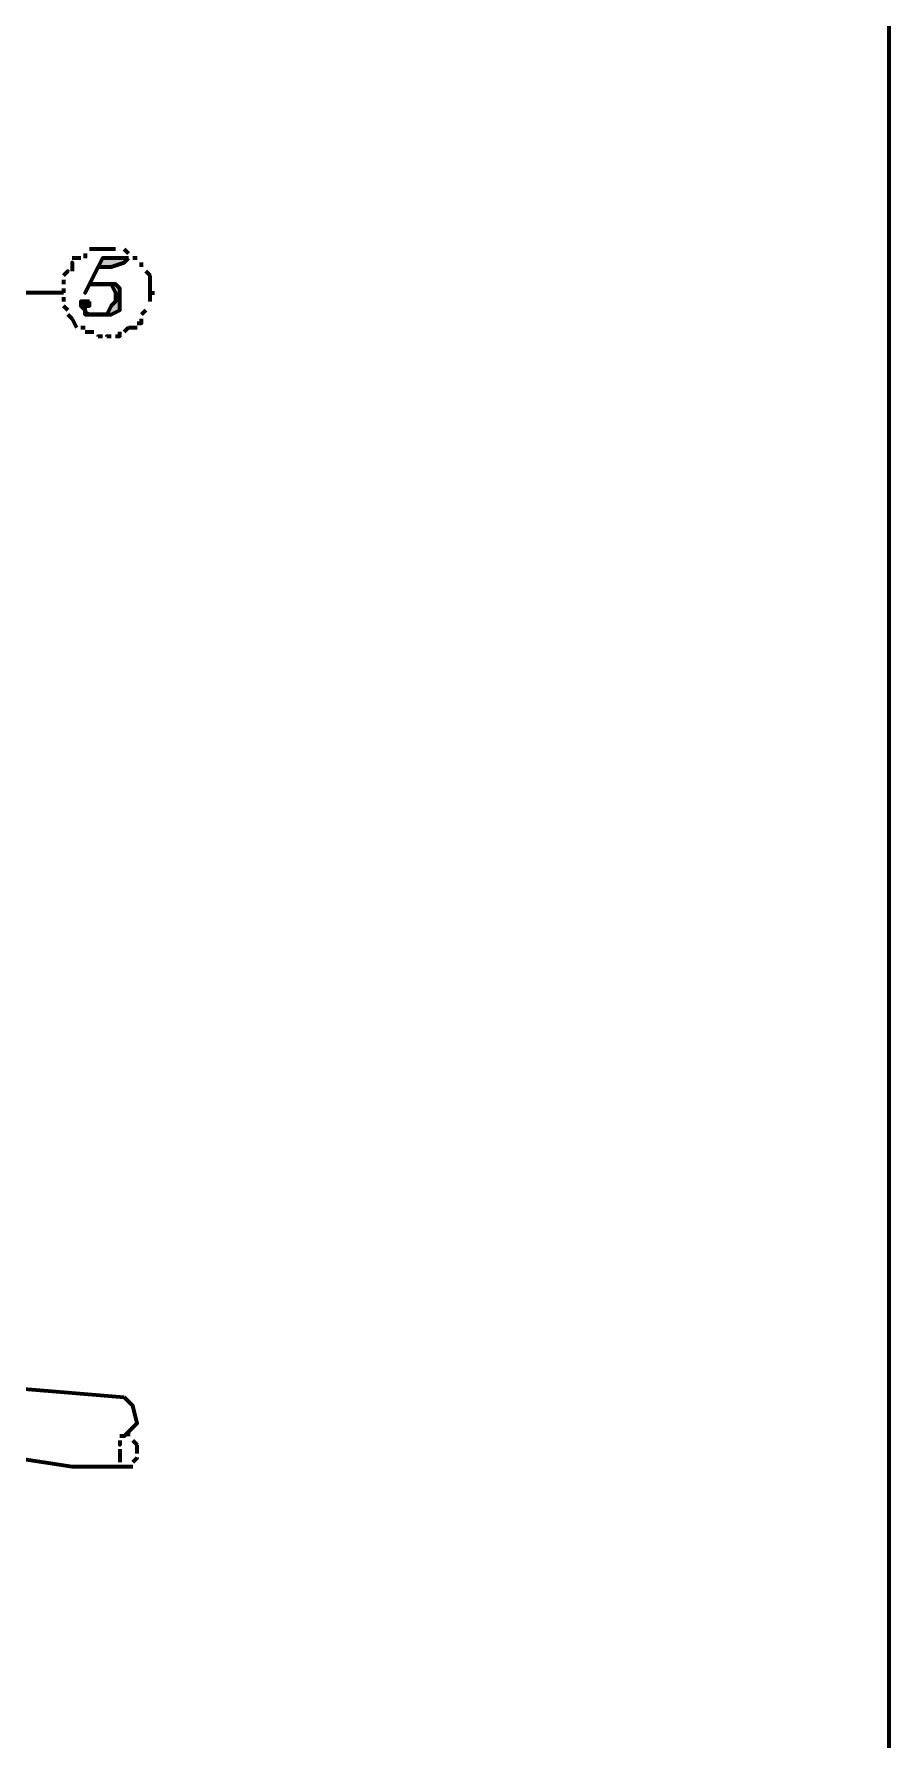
# Model space of a CAD drawing. Header units: inches. Extents: x 16 to 776, y 37 to 575.
# Drawn here: x 380.5 to 413.3, y 293.2 to 358.6 of the extents above; entities that cross this region are included whole.
import ezdxf

# ---------------------------------------------------------------- set-up
doc = ezdxf.new("R2010")
doc.units = ezdxf.units.IN
doc.header["$MEASUREMENT"] = 0
doc.layers.add('H', color=7, linetype='CONTINUOUS', lineweight=100)
doc.layers.add('P', color=250, linetype='CONTINUOUS', lineweight=100)

msp = doc.modelspace()

# ---------------------------------------------------------------- hatches: boundary and pattern name
at = {"layer": 'H', "linetype": 'Continuous'}
msp.add_hatch(color=0, dxfattribs=at).paths.add_polyline_path([(384.167, 350), (383.167, 350), (382.5, 348.667), (382.667, 349), (383, 349.667), (383.5, 349.667), (384, 349.833)])
h = msp.add_hatch(color=0, dxfattribs=at)
edge = h.paths.add_edge_path()
edge.add_line((383.333, 349), (383.5, 349))
edge.add_line((383.5, 349), (383.667, 348.667))
edge.add_line((383.667, 348.667), (383.667, 348.333))
edge.add_line((383.667, 348.333), (383.5, 348.167))
edge.add_line((383.5, 348.167), (383.333, 347.833))
edge.add_line((383.333, 347.833), (382.833, 347.833))
edge.add_line((382.833, 347.833), (383.167, 347.833))
edge.add_line((383.167, 347.833), (383.5, 347.833))
edge.add_line((383.5, 347.833), (383.833, 348))
edge.add_line((383.833, 348), (383.833, 348.333))
edge.add_line((383.833, 348.333), (383.833, 348.667))
edge.add_line((383.833, 348.667), (383.833, 348.833))
edge.add_line((383.833, 348.833), (383.667, 349))
h = msp.add_hatch(color=0, dxfattribs=at)
edge = h.paths.add_edge_path()
edge.add_line((382.667, 348.333), (382.333, 348.333))
edge.add_line((382.333, 348.333), (382.333, 348.167))
edge.add_line((382.333, 348.167), (382.5, 348))
edge.add_line((382.5, 348), (382.833, 347.833))
edge.add_line((382.833, 347.833), (382.5, 347.833))
edge.add_line((382.5, 347.833), (382.5, 348))
edge.add_line((382.5, 348), (382.5, 348.167))
edge.add_line((382.5, 348.167), (382.667, 348.167))

# ---------------------------------------------------------------- linework, layer by layer
at = {"layer": 'P', "color": 0, "linetype": 'Continuous'}
for points in [[(54.833, 490.833), (413.333, 490.833), (413.333, 96.167), (54.833, 96.167), (54.833, 490.833)], [(220.833, 490.833), (413.333, 490.833), (413.333, 96.167), (220.833, 96.167), (220.833, 490.833)], [(382.333, 350), (382.167, 350), (382, 350)], [(382.5, 350.167), (382.5, 350)], [(384.167, 350), (383.167, 350), (382.5, 348.667), (382.667, 349), (382.667, 349), (383, 349.667), (383.5, 349.667), (384, 349.833), (384.167, 350)], [(383, 350.333), (382.833, 350.333), (382.667, 350.333)], [(383.333, 350.333), (383, 350.333)], [(383.667, 350.333), (383.333, 350.333)], [(383.833, 350.333), (383.833, 350.333)], [(384.167, 350.167), (384, 350.333)], [(384.5, 350), (384.333, 350)], [(381.833, 349.5), (381.833, 349.5), (381.667, 349.333)], [(382, 349.833), (382, 349.833), (382, 349.5)], [(384.667, 349.667), (384.667, 349.833)], [(385, 349.333), (384.833, 349.5)], [(385, 349), (385, 349.333)], [(381.667, 348.667), (369.667, 348.667)], [(381.667, 349.167), (381.667, 349)], [(381.667, 348.833), (381.667, 348.667)], [(383.333, 349), (383, 349), (382.667, 349), (382.667, 349), (383, 349), (383.333, 349)], [(383.333, 349), (383.333, 349), (383.5, 349), (383.667, 348.667), (383.667, 348.333), (383.5, 348.167), (383.333, 347.833), (383.167, 347.833), (382.833, 347.833), (382.833, 347.833), (383.167, 347.833), (383.5, 347.833), (383.833, 348), (383.833, 348.333), (383.833, 348.667), (383.833, 348.833), (383.667, 349), (383.333, 349)], [(385, 348.667), (385, 349)], [(385, 348.333), (385, 348.667)], [(385, 348.667), (385.167, 348.667)], [(381.667, 348.5), (381.667, 348.333)], [(381.667, 348.167), (381.833, 348)], [(382.667, 348.333), (382.333, 348.333), (382.333, 348.167), (382.5, 348), (382.5, 347.833), (382.833, 347.833), (382.833, 347.833), (382.5, 347.833), (382.5, 348), (382.5, 348.167), (382.667, 348.167), (382.667, 348.333)], [(384.667, 347.833), (384.833, 348)], [(385, 348.167), (385, 348.167)], [(381.833, 347.833), (382, 347.667)], [(382, 347.667), (382.167, 347.333)], [(382.333, 347.333), (382.5, 347.333)], [(384, 347.167), (384.167, 347.333)], [(384.167, 347.333), (384.333, 347.333), (384.5, 347.333)], [(384.5, 347.5), (384.667, 347.5), (384.667, 347.667)], [(382.5, 347.167), (382.833, 347.167)], [(383, 347), (383, 347), (383.167, 347)], [(383.333, 347), (383.333, 347), (383.5, 347)], [(383.667, 347), (383.833, 347), (383.833, 347.167)], [(368, 318.167), (368.333, 316), (368.833, 313.833), (369.833, 311.833), (371, 310), (372.333, 308.333), (374, 306.833), (375.667, 305.667), (377.833, 304.833), (379.833, 304), (382, 303.667), (384.167, 303.667)], [(370.667, 318.167), (371, 316.333), (371.5, 314.333), (372.333, 312.667), (373.5, 311), (374.833, 309.667), (376.5, 308.333), (378.167, 307.5), (380, 306.667), (382, 306.5), (384, 306.333)], [(384.167, 305), (384.5, 305.333), (384.333, 306), (384, 306.333)], [(384.167, 305), (384, 304.833), (383.833, 304.833)], [(384.167, 304.833), (384.167, 305)], [(383.833, 304.667), (383.833, 304.5), (383.833, 304.5)], [(383.833, 304.333), (383.833, 304.167), (383.833, 304)], [(384.5, 304.5), (384.333, 304.667)], [(384.5, 304.167), (384.5, 304.333), (384.5, 304.5)], [(383.833, 304), (383.833, 303.833)], [(384, 303.667), (384.167, 303.667), (384.167, 303.667), (384.333, 303.667)], [(384.167, 303.667), (384.167, 303.667)], [(384.333, 303.833), (384.5, 304), (384.5, 304)]]:
    msp.add_lwpolyline(points, dxfattribs=at)

doc.saveas('drawing.dxf')
